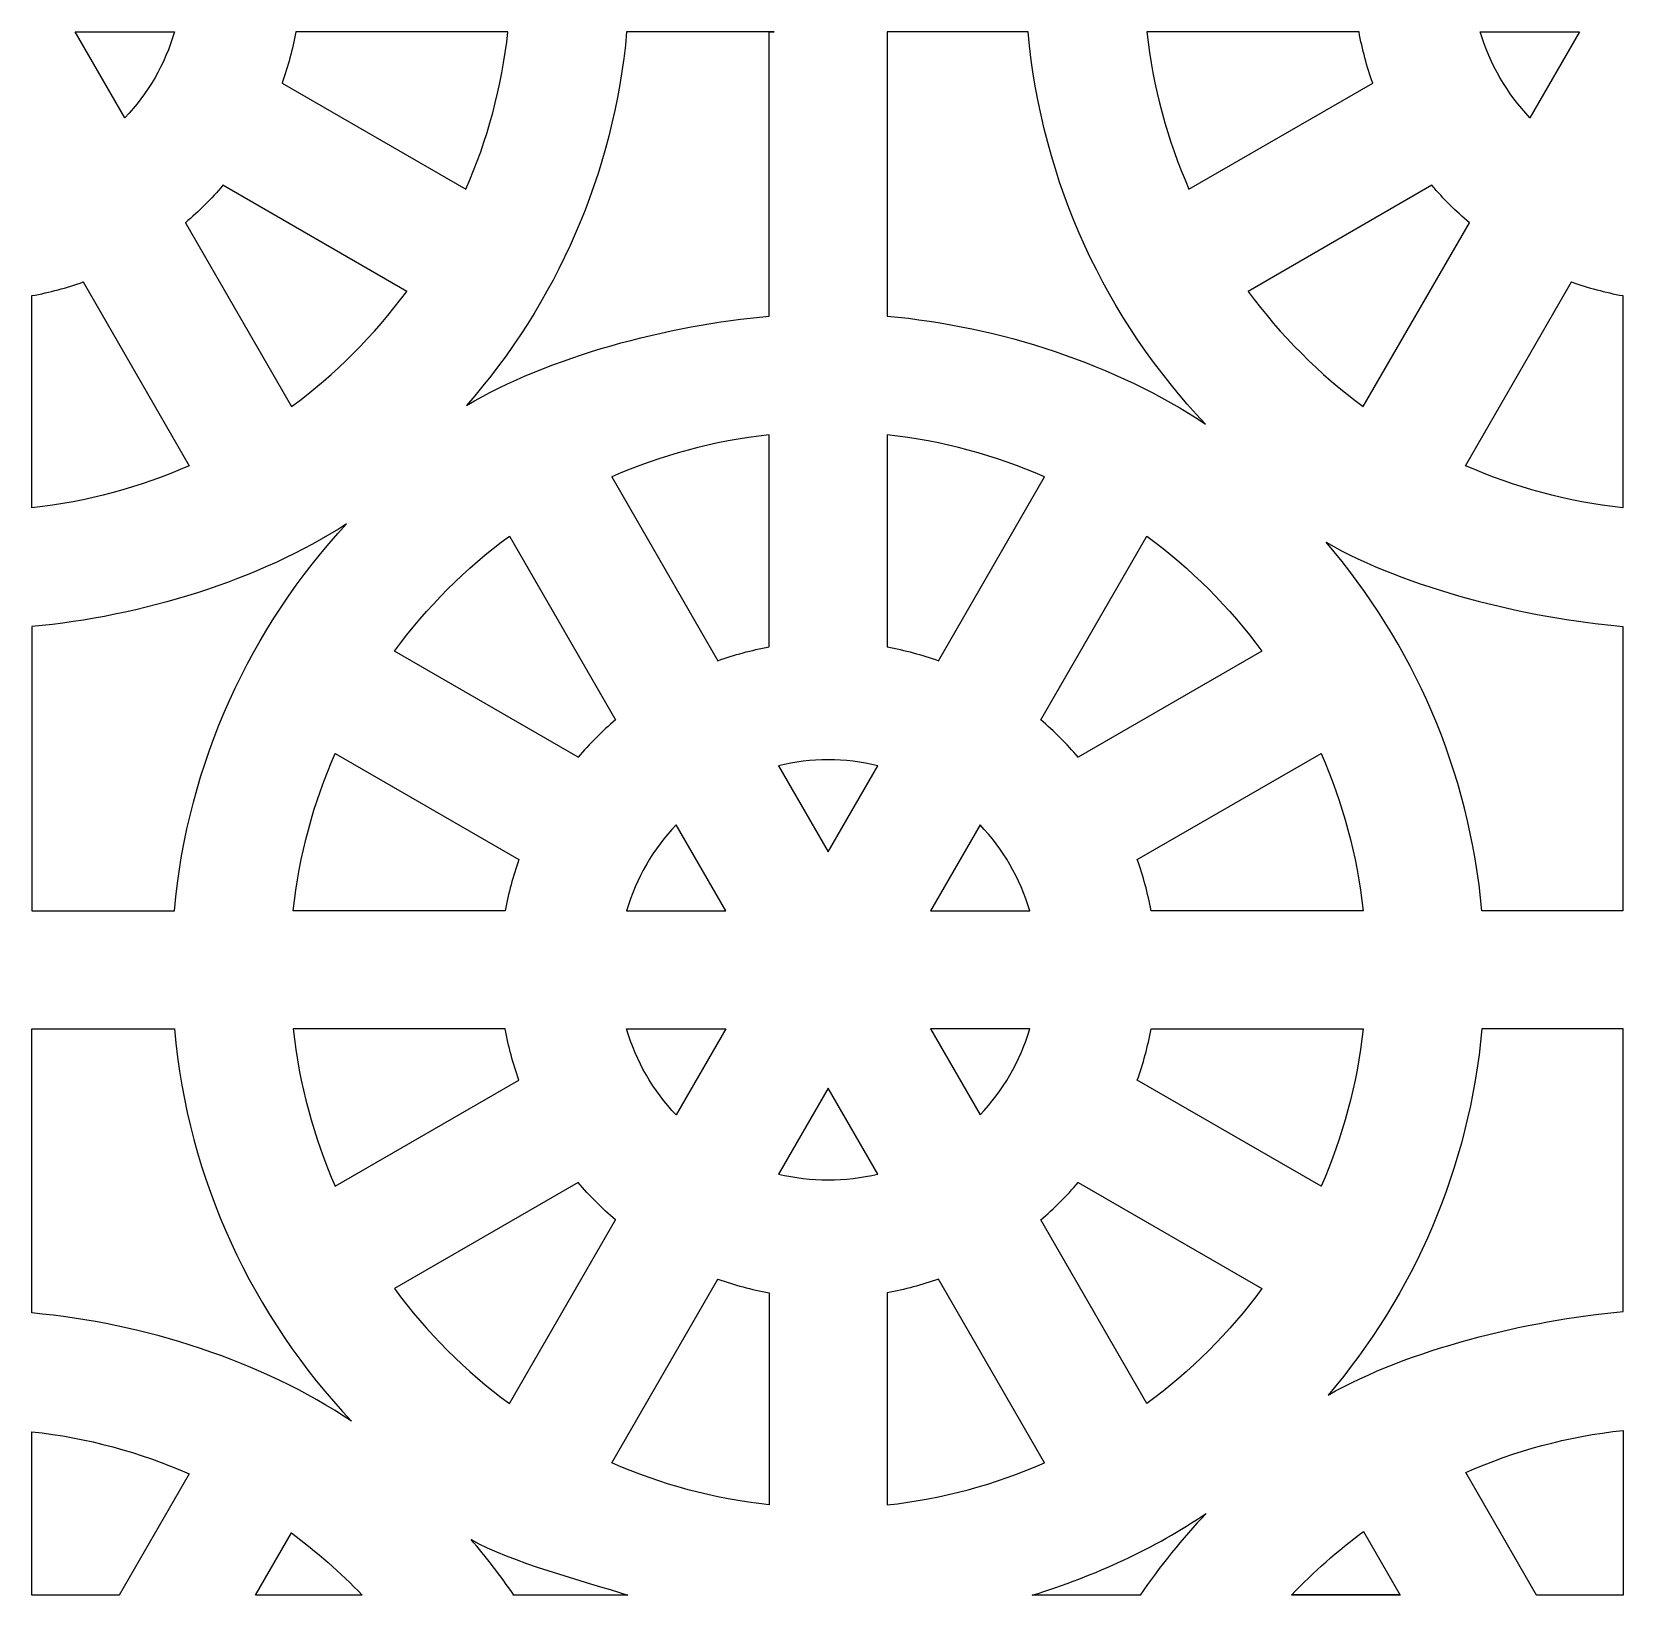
# Model space of a CAD drawing. Header units: centimetres. Extents: x -87 to 87, y -88 to 88.
# Drawn here: x -48.28 to -24.04, y -87.8 to -63.98 of the extents above; entities that cross this region are included whole.
import ezdxf

# ---------------------------------------------------------------- set-up
doc = ezdxf.new("R2010")
doc.units = ezdxf.units.CM
doc.header["$MEASUREMENT"] = 0
doc.layers.add('layer 1', color=7, linetype='Continuous')

msp = doc.modelspace()

# ---------------------------------------------------------------- linework, layer by layer
at = {"layer": 'layer 1', "color": 114}
for points, knots in [([(-47.62278, -63.98496), (-47.62278, -63.98496), (-46.86684, -65.29426), (-46.86684, -65.29426), (-46.86684, -65.29426), (-46.51848, -64.92937), (-46.25551, -64.48222), (-46.11001, -63.98496), (-46.11001, -63.98496), (-46.11001, -63.98496), (-47.62278, -63.98496), (-47.62278, -63.98496)], [0, 0, 0, 0, 0.25, 0.25, 0.25, 0.25, 0.5, 0.5, 0.5, 0.5, 1, 1, 1, 1]), ([(-41.67151, -66.38172), (-41.67151, -66.38172), (-44.47112, -64.76538), (-44.47112, -64.76538), (-44.47112, -64.76538), (-44.38139, -64.51391), (-44.31104, -64.25318), (-44.26227, -63.98496), (-44.26227, -63.98496), (-44.26227, -63.98496), (-41.03048, -63.98496), (-41.03048, -63.98496), (-41.03048, -63.98496), (-41.12265, -64.82894), (-41.34296, -65.63451), (-41.67151, -66.38172)], [0, 0, 0, 0, 0.2, 0.2, 0.2, 0.2, 0.4, 0.4, 0.4, 0.4, 0.6, 0.6, 0.6, 0.6, 1, 1, 1, 1]), ([(-37.05215, -63.98495), (-37.05215, -63.98495), (-37.05216, -68.31588), (-37.05216, -68.31588), (-37.05216, -68.31588), (-38.57819, -68.45207), (-40.41001, -68.93123), (-41.6613, -69.6757), (-41.6613, -69.6757), (-40.30306, -68.1272), (-39.41531, -66.15577), (-39.2216, -63.98496), (-39.2216, -63.98496), (-39.2216, -63.98496), (-36.97522, -63.98496), (-36.97522, -63.98496), (-36.97522, -63.98496), (-36.97522, -63.98496), (-37.05215, -63.98495), (-37.05215, -63.98495)], [0, 0, 0, 0, 0.16666667, 0.16666667, 0.16666667, 0.16666667, 0.33333333, 0.33333333, 0.33333333, 0.33333333, 0.5, 0.5, 0.5, 0.5, 0.66666667, 0.66666667, 0.66666667, 0.66666667, 1, 1, 1, 1]), ([(-37.05215, -63.98495), (-37.05215, -63.98495), (-36.97522, -63.98495), (-36.97522, -63.98495), (-36.97522, -63.98495), (-36.97522, -63.98495), (-37.05215, -63.98495), (-37.05215, -63.98495)], [0, 0, 0, 0, 0.33333333, 0.33333333, 0.33333333, 0.33333333, 1, 1, 1, 1]), ([(-35.25215, -63.98496), (-35.25215, -63.98496), (-33.10471, -63.98495), (-33.10471, -63.98495), (-33.10471, -63.98495), (-32.89885, -66.29184), (-31.90915, -68.37356), (-30.40396, -69.96186), (-30.40396, -69.96186), (-31.75905, -69.05409), (-33.5387, -68.46879), (-35.25215, -68.31589), (-35.25215, -68.31589), (-35.25215, -68.31589), (-35.25215, -63.98496), (-35.25215, -63.98496)], [0, 0, 0, 0, 0.2, 0.2, 0.2, 0.2, 0.4, 0.4, 0.4, 0.4, 0.6, 0.6, 0.6, 0.6, 1, 1, 1, 1]), ([(-31.29582, -63.98495), (-31.29582, -63.98495), (-28.06384, -63.98493), (-28.06384, -63.98493), (-28.06384, -63.98493), (-28.01506, -64.25312), (-27.945, -64.51389), (-27.85527, -64.76534), (-27.85527, -64.76534), (-27.85527, -64.76534), (-30.65469, -66.3816), (-30.65469, -66.3816), (-30.65469, -66.3816), (-30.98324, -65.6344), (-31.20363, -64.82891), (-31.29582, -63.98495)], [0, 0, 0, 0, 0.2, 0.2, 0.2, 0.2, 0.4, 0.4, 0.4, 0.4, 0.6, 0.6, 0.6, 0.6, 1, 1, 1, 1]), ([(-25.45941, -65.29418), (-25.45941, -65.29418), (-24.70352, -63.98495), (-24.70352, -63.98495), (-24.70352, -63.98495), (-24.70352, -63.98495), (-26.2163, -63.98495), (-26.2163, -63.98495), (-26.2163, -63.98495), (-26.0708, -64.48215), (-25.80778, -64.92928), (-25.45941, -65.29418)], [0, 0, 0, 0, 0.25, 0.25, 0.25, 0.25, 0.5, 0.5, 0.5, 0.5, 1, 1, 1, 1]), ([(-42.57303, -67.93969), (-43.06565, -68.60912), (-43.65767, -69.20061), (-44.3271, -69.69327), (-44.3271, -69.69327), (-44.3271, -69.69327), (-45.9431, -66.89428), (-45.9431, -66.89428), (-45.9431, -66.89428), (-45.7379, -66.71965), (-45.54698, -66.52873), (-45.37234, -66.32352), (-45.37234, -66.32352), (-45.37234, -66.32352), (-42.57303, -67.93969), (-42.57303, -67.93969)], [0, 0, 0, 0, 0.2, 0.2, 0.2, 0.2, 0.4, 0.4, 0.4, 0.4, 0.6, 0.6, 0.6, 0.6, 1, 1, 1, 1]), ([(-27.9994, -69.69355), (-28.6688, -69.20093), (-29.26066, -68.60903), (-29.75329, -67.93963), (-29.75329, -67.93963), (-29.75329, -67.93963), (-26.95404, -66.32348), (-26.95404, -66.32348), (-26.95404, -66.32348), (-26.77939, -66.5287), (-26.58843, -66.71963), (-26.38322, -66.89427), (-26.38322, -66.89427), (-26.38322, -66.89427), (-27.9994, -69.69355), (-27.9994, -69.69355)], [0, 0, 0, 0, 0.2, 0.2, 0.2, 0.2, 0.4, 0.4, 0.4, 0.4, 0.6, 0.6, 0.6, 0.6, 1, 1, 1, 1]), ([(-47.50123, -67.79549), (-47.75269, -67.88522), (-48.01346, -67.95541), (-48.28167, -68.00419), (-48.28167, -68.00419), (-48.28167, -68.00419), (-48.28164, -71.23615), (-48.28164, -71.23615), (-48.28164, -71.23615), (-47.43768, -71.14398), (-46.63226, -70.92338), (-45.88504, -70.59482), (-45.88504, -70.59482), (-45.88504, -70.59482), (-47.50123, -67.79549), (-47.50123, -67.79549)], [0, 0, 0, 0, 0.2, 0.2, 0.2, 0.2, 0.4, 0.4, 0.4, 0.4, 0.6, 0.6, 0.6, 0.6, 1, 1, 1, 1]), ([(-24.82503, -67.79542), (-24.82503, -67.79542), (-26.44124, -70.59475), (-26.44124, -70.59475), (-26.44124, -70.59475), (-25.69404, -70.92331), (-24.88864, -71.14374), (-24.04469, -71.23591), (-24.04469, -71.23591), (-24.04469, -71.23591), (-24.04469, -68.00409), (-24.04469, -68.00409), (-24.04469, -68.00409), (-24.31286, -67.95533), (-24.57359, -67.88515), (-24.82503, -67.79542)], [0, 0, 0, 0, 0.2, 0.2, 0.2, 0.2, 0.4, 0.4, 0.4, 0.4, 0.6, 0.6, 0.6, 0.6, 1, 1, 1, 1]), ([(-37.05215, -70.12476), (-37.05215, -70.12476), (-37.05212, -73.35672), (-37.05212, -73.35672), (-37.05212, -73.35672), (-37.32032, -73.4055), (-37.58108, -73.47562), (-37.83253, -73.56535), (-37.83253, -73.56535), (-37.83253, -73.56535), (-39.44887, -70.7658), (-39.44887, -70.7658), (-39.44887, -70.7658), (-38.70166, -70.43724), (-37.89611, -70.21692), (-37.05215, -70.12476)], [0, 0, 0, 0, 0.2, 0.2, 0.2, 0.2, 0.4, 0.4, 0.4, 0.4, 0.6, 0.6, 0.6, 0.6, 1, 1, 1, 1]), ([(-34.47174, -73.56542), (-34.7232, -73.47569), (-34.98397, -73.4055), (-35.25218, -73.35672), (-35.25218, -73.35672), (-35.25218, -73.35672), (-35.25215, -70.12476), (-35.25215, -70.12476), (-35.25215, -70.12476), (-34.40819, -70.21693), (-33.60277, -70.43753), (-32.85555, -70.76609), (-32.85555, -70.76609), (-32.85555, -70.76609), (-34.47174, -73.56542), (-34.47174, -73.56542)], [0, 0, 0, 0, 0.2, 0.2, 0.2, 0.2, 0.4, 0.4, 0.4, 0.4, 0.6, 0.6, 0.6, 0.6, 1, 1, 1, 1]), ([(-48.28164, -77.37596), (-48.28164, -77.37596), (-48.28164, -73.04502), (-48.28164, -73.04502), (-48.28164, -73.04502), (-46.62017, -72.89676), (-44.81577, -72.34192), (-43.48811, -71.48075), (-43.48811, -71.48075), (-44.95022, -73.05845), (-45.90982, -75.10842), (-46.11217, -77.37595), (-46.11217, -77.37595), (-46.11217, -77.37595), (-48.28164, -77.37596), (-48.28164, -77.37596)], [0, 0, 0, 0, 0.2, 0.2, 0.2, 0.2, 0.4, 0.4, 0.4, 0.4, 0.6, 0.6, 0.6, 0.6, 1, 1, 1, 1]), ([(-41.00683, -71.66731), (-41.67625, -72.15995), (-42.26818, -72.75177), (-42.7608, -73.42116), (-42.7608, -73.42116), (-42.7608, -73.42116), (-39.96143, -75.03737), (-39.96143, -75.03737), (-39.96143, -75.03737), (-39.78679, -74.83217), (-39.59586, -74.64127), (-39.39064, -74.46662), (-39.39064, -74.46662), (-39.39064, -74.46662), (-41.00683, -71.66731), (-41.00683, -71.66731)], [0, 0, 0, 0, 0.2, 0.2, 0.2, 0.2, 0.4, 0.4, 0.4, 0.4, 0.6, 0.6, 0.6, 0.6, 1, 1, 1, 1]), ([(-29.54354, -73.42122), (-30.03616, -72.75179), (-30.62818, -72.1603), (-31.29761, -71.66764), (-31.29761, -71.66764), (-31.29761, -71.66764), (-32.91361, -74.46663), (-32.91361, -74.46663), (-32.91361, -74.46663), (-32.70841, -74.64126), (-32.51749, -74.83218), (-32.34285, -75.03739), (-32.34285, -75.03739), (-32.34285, -75.03739), (-29.54354, -73.42122), (-29.54354, -73.42122)], [0, 0, 0, 0, 0.2, 0.2, 0.2, 0.2, 0.4, 0.4, 0.4, 0.4, 0.6, 0.6, 0.6, 0.6, 1, 1, 1, 1]), ([(-24.04468, -77.37595), (-24.04468, -77.37595), (-24.04467, -73.04494), (-24.04467, -73.04494), (-24.04467, -73.04494), (-25.51761, -72.91349), (-27.34574, -72.4625), (-28.56526, -71.76184), (-28.56526, -71.76184), (-27.24458, -73.29852), (-26.38264, -75.2408), (-26.19211, -77.37595), (-26.19211, -77.37595), (-26.19211, -77.37595), (-24.04468, -77.37595), (-24.04468, -77.37595)], [0, 0, 0, 0, 0.2, 0.2, 0.2, 0.2, 0.4, 0.4, 0.4, 0.4, 0.6, 0.6, 0.6, 0.6, 1, 1, 1, 1]), ([(-43.66222, -74.97919), (-43.99079, -75.72642), (-44.21112, -76.53196), (-44.30329, -77.37594), (-44.30329, -77.37594), (-44.30329, -77.37594), (-41.07134, -77.37602), (-41.07134, -77.37602), (-41.07134, -77.37602), (-41.02258, -77.10779), (-40.95249, -76.84696), (-40.86273, -76.59546), (-40.86273, -76.59546), (-40.86273, -76.59546), (-43.66222, -74.97919), (-43.66222, -74.97919)], [0, 0, 0, 0, 0.2, 0.2, 0.2, 0.2, 0.4, 0.4, 0.4, 0.4, 0.6, 0.6, 0.6, 0.6, 1, 1, 1, 1]), ([(-35.39576, -75.16584), (-35.39576, -75.16584), (-36.15213, -76.47593), (-36.15213, -76.47593), (-36.15213, -76.47593), (-36.15213, -76.47593), (-36.90845, -75.16584), (-36.90845, -75.16584), (-36.90845, -75.16584), (-36.41377, -75.04592), (-35.89044, -75.04591), (-35.39576, -75.16584)], [0, 0, 0, 0, 0.25, 0.25, 0.25, 0.25, 0.5, 0.5, 0.5, 0.5, 1, 1, 1, 1]), ([(-28.64202, -74.97919), (-28.64202, -74.97919), (-31.44163, -76.59553), (-31.44163, -76.59553), (-31.44163, -76.59553), (-31.3519, -76.847), (-31.28155, -77.10773), (-31.23278, -77.37595), (-31.23278, -77.37595), (-31.23278, -77.37595), (-28.00099, -77.37595), (-28.00099, -77.37595), (-28.00099, -77.37595), (-28.09316, -76.53197), (-28.31347, -75.7264), (-28.64202, -74.97919)], [0, 0, 0, 0, 0.2, 0.2, 0.2, 0.2, 0.4, 0.4, 0.4, 0.4, 0.6, 0.6, 0.6, 0.6, 1, 1, 1, 1]), ([(-38.46686, -76.06665), (-38.46686, -76.06665), (-37.71097, -77.37595), (-37.71097, -77.37595), (-37.71097, -77.37595), (-37.71097, -77.37595), (-39.22377, -77.37595), (-39.22377, -77.37595), (-39.22377, -77.37595), (-39.07827, -76.87872), (-38.81525, -76.43158), (-38.46686, -76.06665)], [0, 0, 0, 0, 0.25, 0.25, 0.25, 0.25, 0.5, 0.5, 0.5, 0.5, 1, 1, 1, 1]), ([(-34.59329, -77.37595), (-34.59329, -77.37595), (-33.83735, -76.06665), (-33.83735, -76.06665), (-33.83735, -76.06665), (-33.48899, -76.43154), (-33.22602, -76.87869), (-33.08052, -77.37595), (-33.08052, -77.37595), (-33.08052, -77.37595), (-34.59329, -77.37595), (-34.59329, -77.37595)], [0, 0, 0, 0, 0.25, 0.25, 0.25, 0.25, 0.5, 0.5, 0.5, 0.5, 1, 1, 1, 1]), ([(-43.41167, -85.15262), (-44.91672, -83.56437), (-45.90631, -81.48274), (-46.11217, -79.17595), (-46.11217, -79.17595), (-46.11217, -79.17595), (-48.28402, -79.17595), (-48.28402, -79.17595), (-48.28402, -79.17595), (-48.28402, -79.17595), (-48.28402, -83.50299), (-48.28402, -83.50299), (-48.28402, -83.50299), (-46.56827, -83.65609), (-44.76795, -84.24276), (-43.41167, -85.15262)], [0, 0, 0, 0, 0.2, 0.2, 0.2, 0.2, 0.4, 0.4, 0.4, 0.4, 0.6, 0.6, 0.6, 0.6, 1, 1, 1, 1]), ([(-44.30328, -79.17595), (-44.30328, -79.17595), (-41.0713, -79.17593), (-41.0713, -79.17593), (-41.0713, -79.17593), (-41.02252, -79.44412), (-40.95246, -79.70489), (-40.86273, -79.95634), (-40.86273, -79.95634), (-40.86273, -79.95634), (-43.66215, -81.5726), (-43.66215, -81.5726), (-43.66215, -81.5726), (-43.9907, -80.8254), (-44.21109, -80.01991), (-44.30328, -79.17595)], [0, 0, 0, 0, 0.2, 0.2, 0.2, 0.2, 0.4, 0.4, 0.4, 0.4, 0.6, 0.6, 0.6, 0.6, 1, 1, 1, 1]), ([(-38.46687, -80.48518), (-38.46687, -80.48518), (-37.71098, -79.17595), (-37.71098, -79.17595), (-37.71098, -79.17595), (-37.71098, -79.17595), (-39.22376, -79.17595), (-39.22376, -79.17595), (-39.22376, -79.17595), (-39.07826, -79.67315), (-38.81524, -80.12028), (-38.46687, -80.48518)], [0, 0, 0, 0, 0.25, 0.25, 0.25, 0.25, 0.5, 0.5, 0.5, 0.5, 1, 1, 1, 1]), ([(-34.59324, -79.17593), (-34.59324, -79.17593), (-33.0805, -79.17595), (-33.0805, -79.17595), (-33.0805, -79.17595), (-33.22601, -79.67318), (-33.48901, -80.12029), (-33.83735, -80.48515), (-33.83735, -80.48515), (-33.83735, -80.48515), (-34.59324, -79.17593), (-34.59324, -79.17593)], [0, 0, 0, 0, 0.25, 0.25, 0.25, 0.25, 0.5, 0.5, 0.5, 0.5, 1, 1, 1, 1]), ([(-28.64203, -81.57262), (-28.31348, -80.82543), (-28.09317, -80.0199), (-28.00099, -79.17595), (-28.00099, -79.17595), (-28.00099, -79.17595), (-31.23297, -79.17595), (-31.23297, -79.17595), (-31.23297, -79.17595), (-31.28173, -79.4441), (-31.3519, -79.70482), (-31.44162, -79.95624), (-31.44162, -79.95624), (-31.44162, -79.95624), (-28.64203, -81.57262), (-28.64203, -81.57262)], [0, 0, 0, 0, 0.2, 0.2, 0.2, 0.2, 0.4, 0.4, 0.4, 0.4, 0.6, 0.6, 0.6, 0.6, 1, 1, 1, 1]), ([(-24.03971, -79.17595), (-24.03971, -79.17595), (-24.04185, -83.48207), (-24.04185, -83.48207), (-24.04185, -83.48207), (-25.50816, -83.61292), (-27.3205, -84.06044), (-28.53596, -84.7557), (-28.53596, -84.7557), (-27.23188, -83.22448), (-26.38125, -81.29525), (-26.19212, -79.17596), (-26.19212, -79.17596), (-26.19212, -79.17596), (-24.03971, -79.17595), (-24.03971, -79.17595)], [0, 0, 0, 0, 0.2, 0.2, 0.2, 0.2, 0.4, 0.4, 0.4, 0.4, 0.6, 0.6, 0.6, 0.6, 1, 1, 1, 1]), ([(-36.90845, -81.38593), (-36.90845, -81.38593), (-36.15212, -80.07592), (-36.15212, -80.07592), (-36.15212, -80.07592), (-36.15212, -80.07592), (-35.39574, -81.38595), (-35.39574, -81.38595), (-35.39574, -81.38595), (-35.8905, -81.50594), (-36.41369, -81.50589), (-36.90845, -81.38593)], [0, 0, 0, 0, 0.25, 0.25, 0.25, 0.25, 0.5, 0.5, 0.5, 0.5, 1, 1, 1, 1]), ([(-41.00686, -84.88455), (-41.67626, -84.39193), (-42.26812, -83.80003), (-42.76075, -83.13063), (-42.76075, -83.13063), (-42.76075, -83.13063), (-39.9615, -81.51448), (-39.9615, -81.51448), (-39.9615, -81.51448), (-39.78685, -81.7197), (-39.59589, -81.91063), (-39.39068, -82.08527), (-39.39068, -82.08527), (-39.39068, -82.08527), (-41.00686, -84.88455), (-41.00686, -84.88455)], [0, 0, 0, 0, 0.2, 0.2, 0.2, 0.2, 0.4, 0.4, 0.4, 0.4, 0.6, 0.6, 0.6, 0.6, 1, 1, 1, 1]), ([(-32.9136, -82.08515), (-32.9136, -82.08515), (-31.29739, -84.88454), (-31.29739, -84.88454), (-31.29739, -84.88454), (-30.62799, -84.39192), (-30.03609, -83.80003), (-29.54347, -83.13063), (-29.54347, -83.13063), (-29.54347, -83.13063), (-32.34283, -81.51437), (-32.34283, -81.51437), (-32.34283, -81.51437), (-32.51746, -81.71957), (-32.70839, -81.91051), (-32.9136, -82.08515)], [0, 0, 0, 0, 0.2, 0.2, 0.2, 0.2, 0.4, 0.4, 0.4, 0.4, 0.6, 0.6, 0.6, 0.6, 1, 1, 1, 1]), ([(-37.83249, -82.98642), (-37.83249, -82.98642), (-39.4487, -85.78575), (-39.4487, -85.78575), (-39.4487, -85.78575), (-38.7015, -86.11431), (-37.8961, -86.33474), (-37.05215, -86.42691), (-37.05215, -86.42691), (-37.05215, -86.42691), (-37.05215, -83.19509), (-37.05215, -83.19509), (-37.05215, -83.19509), (-37.32032, -83.14633), (-37.58105, -83.07615), (-37.83249, -82.98642)], [0, 0, 0, 0, 0.2, 0.2, 0.2, 0.2, 0.4, 0.4, 0.4, 0.4, 0.6, 0.6, 0.6, 0.6, 1, 1, 1, 1]), ([(-35.25215, -86.42699), (-35.25215, -86.42699), (-35.25215, -83.19508), (-35.25215, -83.19508), (-35.25215, -83.19508), (-34.98397, -83.14631), (-34.72321, -83.07614), (-34.47176, -82.9864), (-34.47176, -82.9864), (-34.47176, -82.9864), (-32.85541, -85.78599), (-32.85541, -85.78599), (-32.85541, -85.78599), (-33.60263, -86.11455), (-34.40819, -86.3348), (-35.25215, -86.42699)], [0, 0, 0, 0, 0.2, 0.2, 0.2, 0.2, 0.4, 0.4, 0.4, 0.4, 0.6, 0.6, 0.6, 0.6, 1, 1, 1, 1]), ([(-48.28403, -87.80219), (-48.28403, -87.80219), (-46.95494, -87.80219), (-46.95494, -87.80219), (-46.95494, -87.80219), (-46.95494, -87.80219), (-45.88742, -85.95319), (-45.88742, -85.95319), (-45.88742, -85.95319), (-46.63464, -85.62463), (-47.44006, -85.40403), (-48.28402, -85.31186), (-48.28402, -85.31186), (-48.28402, -85.31186), (-48.28403, -87.80219), (-48.28403, -87.80219)], [0, 0, 0, 0, 0.2, 0.2, 0.2, 0.2, 0.4, 0.4, 0.4, 0.4, 0.6, 0.6, 0.6, 0.6, 1, 1, 1, 1]), ([(-25.35879, -87.80219), (-25.35879, -87.80219), (-24.04187, -87.8022), (-24.04187, -87.8022), (-24.04187, -87.8022), (-24.04187, -87.8022), (-24.04187, -85.2911), (-24.04187, -85.2911), (-24.04187, -85.2911), (-24.88582, -85.38327), (-25.69122, -85.6037), (-26.43842, -85.93226), (-26.43842, -85.93226), (-26.43842, -85.93226), (-25.35879, -87.80219), (-25.35879, -87.80219)], [0, 0, 0, 0, 0.2, 0.2, 0.2, 0.2, 0.4, 0.4, 0.4, 0.4, 0.6, 0.6, 0.6, 0.6, 1, 1, 1, 1]), ([(-33.04307, -87.80219), (-33.04307, -87.80219), (-31.4003, -87.80218), (-31.4003, -87.80218), (-31.4003, -87.80218), (-31.09757, -87.35982), (-30.76023, -86.94299), (-30.39218, -86.55563), (-30.39218, -86.55563), (-31.17335, -87.0859), (-32.08296, -87.50853), (-33.04307, -87.80219)], [0, 0, 0, 0, 0.25, 0.25, 0.25, 0.25, 0.5, 0.5, 0.5, 0.5, 1, 1, 1, 1]), ([(-44.87648, -87.80219), (-44.87648, -87.80219), (-43.25227, -87.80218), (-43.25227, -87.80218), (-43.25227, -87.80218), (-43.58275, -87.45614), (-43.94324, -87.13899), (-44.32948, -86.85474), (-44.32948, -86.85474), (-44.32948, -86.85474), (-44.87648, -87.80219), (-44.87648, -87.80219)], [0, 0, 0, 0, 0.25, 0.25, 0.25, 0.25, 0.5, 0.5, 0.5, 0.5, 1, 1, 1, 1]), ([(-40.93993, -87.80217), (-40.93993, -87.80217), (-39.20161, -87.80222), (-39.20161, -87.80222), (-39.20161, -87.80222), (-39.87645, -87.58631), (-40.98895, -87.30062), (-41.593, -86.95372), (-41.593, -86.95372), (-41.3607, -87.22437), (-41.14262, -87.50759), (-40.93993, -87.80217)], [0, 0, 0, 0, 0.25, 0.25, 0.25, 0.25, 0.5, 0.5, 0.5, 0.5, 1, 1, 1, 1]), ([(-27.43727, -87.80219), (-27.43727, -87.80219), (-27.99658, -86.83346), (-27.99658, -86.83346), (-27.99658, -86.83346), (-28.39063, -87.12344), (-28.75782, -87.44783), (-29.0937, -87.80218), (-29.0937, -87.80218), (-29.0937, -87.80218), (-27.43727, -87.80219), (-27.43727, -87.80219)], [0, 0, 0, 0, 0.25, 0.25, 0.25, 0.25, 0.5, 0.5, 0.5, 0.5, 1, 1, 1, 1]), ([(-27.43727, -87.79786), (-27.43727, -87.79786), (-29.0937, -87.79786), (-29.0937, -87.79786), (-29.0937, -87.79786), (-29.0937, -87.79786), (-27.43727, -87.79786), (-27.43727, -87.79786)], [0, 0, 0, 0, 0.33333333, 0.33333333, 0.33333333, 0.33333333, 1, 1, 1, 1])]:
    msp.add_open_spline(points, degree=3, knots=knots, dxfattribs=at)
at = {"layer": 'layer 1', "color": 250, "lineweight": 9}
for points, knots in [([(-47.62278, -63.98496), (-47.62278, -63.98496), (-46.86684, -65.29426), (-46.86684, -65.29426), (-46.86684, -65.29426), (-46.51848, -64.92937), (-46.25551, -64.48222), (-46.11001, -63.98496), (-46.11001, -63.98496), (-46.11001, -63.98496), (-47.62278, -63.98496), (-47.62278, -63.98496)], [0, 0, 0, 0, 0.25, 0.25, 0.25, 0.25, 0.5, 0.5, 0.5, 0.5, 1, 1, 1, 1]), ([(-41.67151, -66.38172), (-41.67151, -66.38172), (-44.47112, -64.76538), (-44.47112, -64.76538), (-44.47112, -64.76538), (-44.38139, -64.51391), (-44.31104, -64.25318), (-44.26227, -63.98496), (-44.26227, -63.98496), (-44.26227, -63.98496), (-41.03048, -63.98496), (-41.03048, -63.98496), (-41.03048, -63.98496), (-41.12265, -64.82894), (-41.34296, -65.63451), (-41.67151, -66.38172)], [0, 0, 0, 0, 0.2, 0.2, 0.2, 0.2, 0.4, 0.4, 0.4, 0.4, 0.6, 0.6, 0.6, 0.6, 1, 1, 1, 1]), ([(-37.05215, -63.98495), (-37.05215, -63.98495), (-37.05216, -68.31588), (-37.05216, -68.31588), (-37.05216, -68.31588), (-38.57819, -68.45207), (-40.41001, -68.93123), (-41.6613, -69.6757), (-41.6613, -69.6757), (-40.30306, -68.1272), (-39.41531, -66.15577), (-39.2216, -63.98496), (-39.2216, -63.98496), (-39.2216, -63.98496), (-36.97522, -63.98496), (-36.97522, -63.98496)], [0, 0, 0, 0, 0.2, 0.2, 0.2, 0.2, 0.4, 0.4, 0.4, 0.4, 0.6, 0.6, 0.6, 0.6, 1, 1, 1, 1]), ([(-35.25215, -63.98496), (-35.25215, -63.98496), (-33.10471, -63.98495), (-33.10471, -63.98495), (-33.10471, -63.98495), (-32.89885, -66.29184), (-31.90915, -68.37356), (-30.40396, -69.96186), (-30.40396, -69.96186), (-31.75905, -69.05409), (-33.5387, -68.46879), (-35.25215, -68.31589), (-35.25215, -68.31589), (-35.25215, -68.31589), (-35.25215, -63.98496), (-35.25215, -63.98496)], [0, 0, 0, 0, 0.2, 0.2, 0.2, 0.2, 0.4, 0.4, 0.4, 0.4, 0.6, 0.6, 0.6, 0.6, 1, 1, 1, 1]), ([(-31.29582, -63.98495), (-31.29582, -63.98495), (-28.06384, -63.98493), (-28.06384, -63.98493), (-28.06384, -63.98493), (-28.01506, -64.25312), (-27.945, -64.51389), (-27.85527, -64.76534), (-27.85527, -64.76534), (-27.85527, -64.76534), (-30.65469, -66.3816), (-30.65469, -66.3816), (-30.65469, -66.3816), (-30.98324, -65.6344), (-31.20363, -64.82891), (-31.29582, -63.98495)], [0, 0, 0, 0, 0.2, 0.2, 0.2, 0.2, 0.4, 0.4, 0.4, 0.4, 0.6, 0.6, 0.6, 0.6, 1, 1, 1, 1]), ([(-25.45941, -65.29418), (-25.45941, -65.29418), (-24.70352, -63.98495), (-24.70352, -63.98495), (-24.70352, -63.98495), (-24.70352, -63.98495), (-26.2163, -63.98495), (-26.2163, -63.98495), (-26.2163, -63.98495), (-26.0708, -64.48215), (-25.80778, -64.92928), (-25.45941, -65.29418)], [0, 0, 0, 0, 0.25, 0.25, 0.25, 0.25, 0.5, 0.5, 0.5, 0.5, 1, 1, 1, 1]), ([(-42.57303, -67.93969), (-43.06565, -68.60912), (-43.65767, -69.20061), (-44.3271, -69.69327), (-44.3271, -69.69327), (-44.3271, -69.69327), (-45.9431, -66.89428), (-45.9431, -66.89428), (-45.9431, -66.89428), (-45.7379, -66.71965), (-45.54698, -66.52873), (-45.37234, -66.32352), (-45.37234, -66.32352), (-45.37234, -66.32352), (-42.57303, -67.93969), (-42.57303, -67.93969)], [0, 0, 0, 0, 0.2, 0.2, 0.2, 0.2, 0.4, 0.4, 0.4, 0.4, 0.6, 0.6, 0.6, 0.6, 1, 1, 1, 1]), ([(-27.9994, -69.69355), (-28.6688, -69.20093), (-29.26066, -68.60903), (-29.75329, -67.93963), (-29.75329, -67.93963), (-29.75329, -67.93963), (-26.95404, -66.32348), (-26.95404, -66.32348), (-26.95404, -66.32348), (-26.77939, -66.5287), (-26.58843, -66.71963), (-26.38322, -66.89427), (-26.38322, -66.89427), (-26.38322, -66.89427), (-27.9994, -69.69355), (-27.9994, -69.69355)], [0, 0, 0, 0, 0.2, 0.2, 0.2, 0.2, 0.4, 0.4, 0.4, 0.4, 0.6, 0.6, 0.6, 0.6, 1, 1, 1, 1]), ([(-47.50123, -67.79549), (-47.75269, -67.88522), (-48.01346, -67.95541), (-48.28167, -68.00419), (-48.28167, -68.00419), (-48.28167, -68.00419), (-48.28164, -71.23615), (-48.28164, -71.23615), (-48.28164, -71.23615), (-47.43768, -71.14398), (-46.63226, -70.92338), (-45.88504, -70.59482), (-45.88504, -70.59482), (-45.88504, -70.59482), (-47.50123, -67.79549), (-47.50123, -67.79549)], [0, 0, 0, 0, 0.2, 0.2, 0.2, 0.2, 0.4, 0.4, 0.4, 0.4, 0.6, 0.6, 0.6, 0.6, 1, 1, 1, 1]), ([(-24.82503, -67.79542), (-24.82503, -67.79542), (-26.44124, -70.59475), (-26.44124, -70.59475), (-26.44124, -70.59475), (-25.69404, -70.92331), (-24.88864, -71.14374), (-24.04469, -71.23591), (-24.04469, -71.23591), (-24.04469, -71.23591), (-24.04469, -68.00409), (-24.04469, -68.00409), (-24.04469, -68.00409), (-24.31286, -67.95533), (-24.57359, -67.88515), (-24.82503, -67.79542)], [0, 0, 0, 0, 0.2, 0.2, 0.2, 0.2, 0.4, 0.4, 0.4, 0.4, 0.6, 0.6, 0.6, 0.6, 1, 1, 1, 1]), ([(-37.05215, -70.12476), (-37.05215, -70.12476), (-37.05212, -73.35672), (-37.05212, -73.35672), (-37.05212, -73.35672), (-37.32032, -73.4055), (-37.58108, -73.47562), (-37.83253, -73.56535), (-37.83253, -73.56535), (-37.83253, -73.56535), (-39.44887, -70.7658), (-39.44887, -70.7658), (-39.44887, -70.7658), (-38.70166, -70.43724), (-37.89611, -70.21692), (-37.05215, -70.12476)], [0, 0, 0, 0, 0.2, 0.2, 0.2, 0.2, 0.4, 0.4, 0.4, 0.4, 0.6, 0.6, 0.6, 0.6, 1, 1, 1, 1]), ([(-34.47174, -73.56542), (-34.7232, -73.47569), (-34.98397, -73.4055), (-35.25218, -73.35672), (-35.25218, -73.35672), (-35.25218, -73.35672), (-35.25215, -70.12476), (-35.25215, -70.12476), (-35.25215, -70.12476), (-34.40819, -70.21693), (-33.60277, -70.43753), (-32.85555, -70.76609), (-32.85555, -70.76609), (-32.85555, -70.76609), (-34.47174, -73.56542), (-34.47174, -73.56542)], [0, 0, 0, 0, 0.2, 0.2, 0.2, 0.2, 0.4, 0.4, 0.4, 0.4, 0.6, 0.6, 0.6, 0.6, 1, 1, 1, 1]), ([(-48.28164, -77.37596), (-48.28164, -77.37596), (-48.28164, -73.04502), (-48.28164, -73.04502), (-48.28164, -73.04502), (-46.62017, -72.89676), (-44.81577, -72.34192), (-43.48811, -71.48075), (-43.48811, -71.48075), (-44.95022, -73.05845), (-45.90982, -75.10842), (-46.11217, -77.37595), (-46.11217, -77.37595), (-46.11217, -77.37595), (-48.28164, -77.37596), (-48.28164, -77.37596)], [0, 0, 0, 0, 0.2, 0.2, 0.2, 0.2, 0.4, 0.4, 0.4, 0.4, 0.6, 0.6, 0.6, 0.6, 1, 1, 1, 1]), ([(-41.00683, -71.66731), (-41.67625, -72.15995), (-42.26818, -72.75177), (-42.7608, -73.42116), (-42.7608, -73.42116), (-42.7608, -73.42116), (-39.96143, -75.03737), (-39.96143, -75.03737), (-39.96143, -75.03737), (-39.78679, -74.83217), (-39.59586, -74.64127), (-39.39064, -74.46662), (-39.39064, -74.46662), (-39.39064, -74.46662), (-41.00683, -71.66731), (-41.00683, -71.66731)], [0, 0, 0, 0, 0.2, 0.2, 0.2, 0.2, 0.4, 0.4, 0.4, 0.4, 0.6, 0.6, 0.6, 0.6, 1, 1, 1, 1]), ([(-29.54354, -73.42122), (-30.03616, -72.75179), (-30.62818, -72.1603), (-31.29761, -71.66764), (-31.29761, -71.66764), (-31.29761, -71.66764), (-32.91361, -74.46663), (-32.91361, -74.46663), (-32.91361, -74.46663), (-32.70841, -74.64126), (-32.51749, -74.83218), (-32.34285, -75.03739), (-32.34285, -75.03739), (-32.34285, -75.03739), (-29.54354, -73.42122), (-29.54354, -73.42122)], [0, 0, 0, 0, 0.2, 0.2, 0.2, 0.2, 0.4, 0.4, 0.4, 0.4, 0.6, 0.6, 0.6, 0.6, 1, 1, 1, 1]), ([(-24.04468, -77.37595), (-24.04468, -77.37595), (-24.04467, -73.04494), (-24.04467, -73.04494), (-24.04467, -73.04494), (-25.51761, -72.91349), (-27.34574, -72.4625), (-28.56526, -71.76184), (-28.56526, -71.76184), (-27.24458, -73.29852), (-26.38264, -75.2408), (-26.19211, -77.37595), (-26.19211, -77.37595), (-26.19211, -77.37595), (-24.04468, -77.37595), (-24.04468, -77.37595)], [0, 0, 0, 0, 0.2, 0.2, 0.2, 0.2, 0.4, 0.4, 0.4, 0.4, 0.6, 0.6, 0.6, 0.6, 1, 1, 1, 1]), ([(-43.66222, -74.97919), (-43.99079, -75.72642), (-44.21112, -76.53196), (-44.30329, -77.37594), (-44.30329, -77.37594), (-44.30329, -77.37594), (-41.07134, -77.37602), (-41.07134, -77.37602), (-41.07134, -77.37602), (-41.02258, -77.10779), (-40.95249, -76.84696), (-40.86273, -76.59546), (-40.86273, -76.59546), (-40.86273, -76.59546), (-43.66222, -74.97919), (-43.66222, -74.97919)], [0, 0, 0, 0, 0.2, 0.2, 0.2, 0.2, 0.4, 0.4, 0.4, 0.4, 0.6, 0.6, 0.6, 0.6, 1, 1, 1, 1]), ([(-35.39576, -75.16584), (-35.39576, -75.16584), (-36.15213, -76.47593), (-36.15213, -76.47593), (-36.15213, -76.47593), (-36.15213, -76.47593), (-36.90845, -75.16584), (-36.90845, -75.16584), (-36.90845, -75.16584), (-36.41377, -75.04592), (-35.89044, -75.04591), (-35.39576, -75.16584)], [0, 0, 0, 0, 0.25, 0.25, 0.25, 0.25, 0.5, 0.5, 0.5, 0.5, 1, 1, 1, 1]), ([(-28.64202, -74.97919), (-28.64202, -74.97919), (-31.44163, -76.59553), (-31.44163, -76.59553), (-31.44163, -76.59553), (-31.3519, -76.847), (-31.28155, -77.10773), (-31.23278, -77.37595), (-31.23278, -77.37595), (-31.23278, -77.37595), (-28.00099, -77.37595), (-28.00099, -77.37595), (-28.00099, -77.37595), (-28.09316, -76.53197), (-28.31347, -75.7264), (-28.64202, -74.97919)], [0, 0, 0, 0, 0.2, 0.2, 0.2, 0.2, 0.4, 0.4, 0.4, 0.4, 0.6, 0.6, 0.6, 0.6, 1, 1, 1, 1]), ([(-38.46686, -76.06665), (-38.46686, -76.06665), (-37.71097, -77.37595), (-37.71097, -77.37595), (-37.71097, -77.37595), (-37.71097, -77.37595), (-39.22377, -77.37595), (-39.22377, -77.37595), (-39.22377, -77.37595), (-39.07827, -76.87872), (-38.81525, -76.43158), (-38.46686, -76.06665)], [0, 0, 0, 0, 0.25, 0.25, 0.25, 0.25, 0.5, 0.5, 0.5, 0.5, 1, 1, 1, 1]), ([(-34.59329, -77.37595), (-34.59329, -77.37595), (-33.83735, -76.06665), (-33.83735, -76.06665), (-33.83735, -76.06665), (-33.48899, -76.43154), (-33.22602, -76.87869), (-33.08052, -77.37595), (-33.08052, -77.37595), (-33.08052, -77.37595), (-34.59329, -77.37595), (-34.59329, -77.37595)], [0, 0, 0, 0, 0.25, 0.25, 0.25, 0.25, 0.5, 0.5, 0.5, 0.5, 1, 1, 1, 1]), ([(-43.41167, -85.15262), (-44.91672, -83.56437), (-45.90631, -81.48274), (-46.11217, -79.17595), (-46.11217, -79.17595), (-46.11217, -79.17595), (-48.28402, -79.17595), (-48.28402, -79.17595), (-48.28402, -79.17595), (-48.28402, -79.17595), (-48.28402, -83.50299), (-48.28402, -83.50299), (-48.28402, -83.50299), (-46.56827, -83.65609), (-44.76795, -84.24276), (-43.41167, -85.15262)], [0, 0, 0, 0, 0.2, 0.2, 0.2, 0.2, 0.4, 0.4, 0.4, 0.4, 0.6, 0.6, 0.6, 0.6, 1, 1, 1, 1]), ([(-44.30328, -79.17595), (-44.30328, -79.17595), (-41.0713, -79.17593), (-41.0713, -79.17593), (-41.0713, -79.17593), (-41.02252, -79.44412), (-40.95246, -79.70489), (-40.86273, -79.95634), (-40.86273, -79.95634), (-40.86273, -79.95634), (-43.66215, -81.5726), (-43.66215, -81.5726), (-43.66215, -81.5726), (-43.9907, -80.8254), (-44.21109, -80.01991), (-44.30328, -79.17595)], [0, 0, 0, 0, 0.2, 0.2, 0.2, 0.2, 0.4, 0.4, 0.4, 0.4, 0.6, 0.6, 0.6, 0.6, 1, 1, 1, 1]), ([(-38.46687, -80.48518), (-38.46687, -80.48518), (-37.71098, -79.17595), (-37.71098, -79.17595), (-37.71098, -79.17595), (-37.71098, -79.17595), (-39.22376, -79.17595), (-39.22376, -79.17595), (-39.22376, -79.17595), (-39.07826, -79.67315), (-38.81524, -80.12028), (-38.46687, -80.48518)], [0, 0, 0, 0, 0.25, 0.25, 0.25, 0.25, 0.5, 0.5, 0.5, 0.5, 1, 1, 1, 1]), ([(-34.59324, -79.17593), (-34.59324, -79.17593), (-33.0805, -79.17595), (-33.0805, -79.17595), (-33.0805, -79.17595), (-33.22601, -79.67318), (-33.48901, -80.12029), (-33.83735, -80.48515), (-33.83735, -80.48515), (-33.83735, -80.48515), (-34.59324, -79.17593), (-34.59324, -79.17593)], [0, 0, 0, 0, 0.25, 0.25, 0.25, 0.25, 0.5, 0.5, 0.5, 0.5, 1, 1, 1, 1]), ([(-28.64203, -81.57262), (-28.31348, -80.82543), (-28.09317, -80.0199), (-28.00099, -79.17595), (-28.00099, -79.17595), (-28.00099, -79.17595), (-31.23297, -79.17595), (-31.23297, -79.17595), (-31.23297, -79.17595), (-31.28173, -79.4441), (-31.3519, -79.70482), (-31.44162, -79.95624), (-31.44162, -79.95624), (-31.44162, -79.95624), (-28.64203, -81.57262), (-28.64203, -81.57262)], [0, 0, 0, 0, 0.2, 0.2, 0.2, 0.2, 0.4, 0.4, 0.4, 0.4, 0.6, 0.6, 0.6, 0.6, 1, 1, 1, 1]), ([(-24.03971, -79.17595), (-24.03971, -79.17595), (-24.04185, -83.48207), (-24.04185, -83.48207), (-24.04185, -83.48207), (-25.50816, -83.61292), (-27.3205, -84.06044), (-28.53596, -84.7557), (-28.53596, -84.7557), (-27.23188, -83.22448), (-26.38125, -81.29525), (-26.19212, -79.17596), (-26.19212, -79.17596), (-26.19212, -79.17596), (-24.03971, -79.17595), (-24.03971, -79.17595)], [0, 0, 0, 0, 0.2, 0.2, 0.2, 0.2, 0.4, 0.4, 0.4, 0.4, 0.6, 0.6, 0.6, 0.6, 1, 1, 1, 1]), ([(-36.90845, -81.38593), (-36.90845, -81.38593), (-36.15212, -80.07592), (-36.15212, -80.07592), (-36.15212, -80.07592), (-36.15212, -80.07592), (-35.39574, -81.38595), (-35.39574, -81.38595), (-35.39574, -81.38595), (-35.8905, -81.50594), (-36.41369, -81.50589), (-36.90845, -81.38593)], [0, 0, 0, 0, 0.25, 0.25, 0.25, 0.25, 0.5, 0.5, 0.5, 0.5, 1, 1, 1, 1]), ([(-41.00686, -84.88455), (-41.67626, -84.39193), (-42.26812, -83.80003), (-42.76075, -83.13063), (-42.76075, -83.13063), (-42.76075, -83.13063), (-39.9615, -81.51448), (-39.9615, -81.51448), (-39.9615, -81.51448), (-39.78685, -81.7197), (-39.59589, -81.91063), (-39.39068, -82.08527), (-39.39068, -82.08527), (-39.39068, -82.08527), (-41.00686, -84.88455), (-41.00686, -84.88455)], [0, 0, 0, 0, 0.2, 0.2, 0.2, 0.2, 0.4, 0.4, 0.4, 0.4, 0.6, 0.6, 0.6, 0.6, 1, 1, 1, 1]), ([(-32.9136, -82.08515), (-32.9136, -82.08515), (-31.29739, -84.88454), (-31.29739, -84.88454), (-31.29739, -84.88454), (-30.62799, -84.39192), (-30.03609, -83.80003), (-29.54347, -83.13063), (-29.54347, -83.13063), (-29.54347, -83.13063), (-32.34283, -81.51437), (-32.34283, -81.51437), (-32.34283, -81.51437), (-32.51746, -81.71957), (-32.70839, -81.91051), (-32.9136, -82.08515)], [0, 0, 0, 0, 0.2, 0.2, 0.2, 0.2, 0.4, 0.4, 0.4, 0.4, 0.6, 0.6, 0.6, 0.6, 1, 1, 1, 1]), ([(-37.83249, -82.98642), (-37.83249, -82.98642), (-39.4487, -85.78575), (-39.4487, -85.78575), (-39.4487, -85.78575), (-38.7015, -86.11431), (-37.8961, -86.33474), (-37.05215, -86.42691), (-37.05215, -86.42691), (-37.05215, -86.42691), (-37.05215, -83.19509), (-37.05215, -83.19509), (-37.05215, -83.19509), (-37.32032, -83.14633), (-37.58105, -83.07615), (-37.83249, -82.98642)], [0, 0, 0, 0, 0.2, 0.2, 0.2, 0.2, 0.4, 0.4, 0.4, 0.4, 0.6, 0.6, 0.6, 0.6, 1, 1, 1, 1]), ([(-35.25215, -86.42699), (-35.25215, -86.42699), (-35.25215, -83.19508), (-35.25215, -83.19508), (-35.25215, -83.19508), (-34.98397, -83.14631), (-34.72321, -83.07614), (-34.47176, -82.9864), (-34.47176, -82.9864), (-34.47176, -82.9864), (-32.85541, -85.78599), (-32.85541, -85.78599), (-32.85541, -85.78599), (-33.60263, -86.11455), (-34.40819, -86.3348), (-35.25215, -86.42699)], [0, 0, 0, 0, 0.2, 0.2, 0.2, 0.2, 0.4, 0.4, 0.4, 0.4, 0.6, 0.6, 0.6, 0.6, 1, 1, 1, 1]), ([(-48.28403, -87.80219), (-48.28403, -87.80219), (-46.95494, -87.80219), (-46.95494, -87.80219), (-46.95494, -87.80219), (-46.95494, -87.80219), (-45.88742, -85.95319), (-45.88742, -85.95319), (-45.88742, -85.95319), (-46.63464, -85.62463), (-47.44006, -85.40403), (-48.28402, -85.31186), (-48.28402, -85.31186), (-48.28402, -85.31186), (-48.28403, -87.80219), (-48.28403, -87.80219)], [0, 0, 0, 0, 0.2, 0.2, 0.2, 0.2, 0.4, 0.4, 0.4, 0.4, 0.6, 0.6, 0.6, 0.6, 1, 1, 1, 1]), ([(-25.35879, -87.80219), (-25.35879, -87.80219), (-24.04187, -87.8022), (-24.04187, -87.8022), (-24.04187, -87.8022), (-24.04187, -87.8022), (-24.04187, -85.2911), (-24.04187, -85.2911), (-24.04187, -85.2911), (-24.88582, -85.38327), (-25.69122, -85.6037), (-26.43842, -85.93226), (-26.43842, -85.93226), (-26.43842, -85.93226), (-25.35879, -87.80219), (-25.35879, -87.80219)], [0, 0, 0, 0, 0.2, 0.2, 0.2, 0.2, 0.4, 0.4, 0.4, 0.4, 0.6, 0.6, 0.6, 0.6, 1, 1, 1, 1]), ([(-33.04307, -87.80219), (-33.04307, -87.80219), (-31.4003, -87.80218), (-31.4003, -87.80218), (-31.4003, -87.80218), (-31.09757, -87.35982), (-30.76023, -86.94299), (-30.39218, -86.55563), (-30.39218, -86.55563), (-31.17335, -87.0859), (-32.08296, -87.50853), (-33.04307, -87.80219)], [0, 0, 0, 0, 0.25, 0.25, 0.25, 0.25, 0.5, 0.5, 0.5, 0.5, 1, 1, 1, 1]), ([(-44.87648, -87.80219), (-44.87648, -87.80219), (-43.25227, -87.80218), (-43.25227, -87.80218), (-43.25227, -87.80218), (-43.58275, -87.45614), (-43.94324, -87.13899), (-44.32948, -86.85474), (-44.32948, -86.85474), (-44.32948, -86.85474), (-44.87648, -87.80219), (-44.87648, -87.80219)], [0, 0, 0, 0, 0.25, 0.25, 0.25, 0.25, 0.5, 0.5, 0.5, 0.5, 1, 1, 1, 1]), ([(-40.93993, -87.80217), (-40.93993, -87.80217), (-39.20161, -87.80222), (-39.20161, -87.80222), (-39.20161, -87.80222), (-39.87645, -87.58631), (-40.98895, -87.30062), (-41.593, -86.95372), (-41.593, -86.95372), (-41.3607, -87.22437), (-41.14262, -87.50759), (-40.93993, -87.80217)], [0, 0, 0, 0, 0.25, 0.25, 0.25, 0.25, 0.5, 0.5, 0.5, 0.5, 1, 1, 1, 1]), ([(-27.43727, -87.80219), (-27.43727, -87.80219), (-27.99658, -86.83346), (-27.99658, -86.83346), (-27.99658, -86.83346), (-28.39063, -87.12344), (-28.75782, -87.44783), (-29.0937, -87.80218)], [0, 0, 0, 0, 0.33333333, 0.33333333, 0.33333333, 0.33333333, 1, 1, 1, 1])]:
    msp.add_open_spline(points, degree=3, knots=knots, dxfattribs=at)
for points in [[(-37.05215, -63.98495), (-37.05215, -63.98495), (-36.97522, -63.98495), (-36.97522, -63.98495)], [(-27.43727, -87.79786), (-27.43727, -87.79786), (-29.0937, -87.79786), (-29.0937, -87.79786)]]:
    msp.add_open_spline(points, degree=3, dxfattribs=at)

doc.saveas('drawing.dxf')
